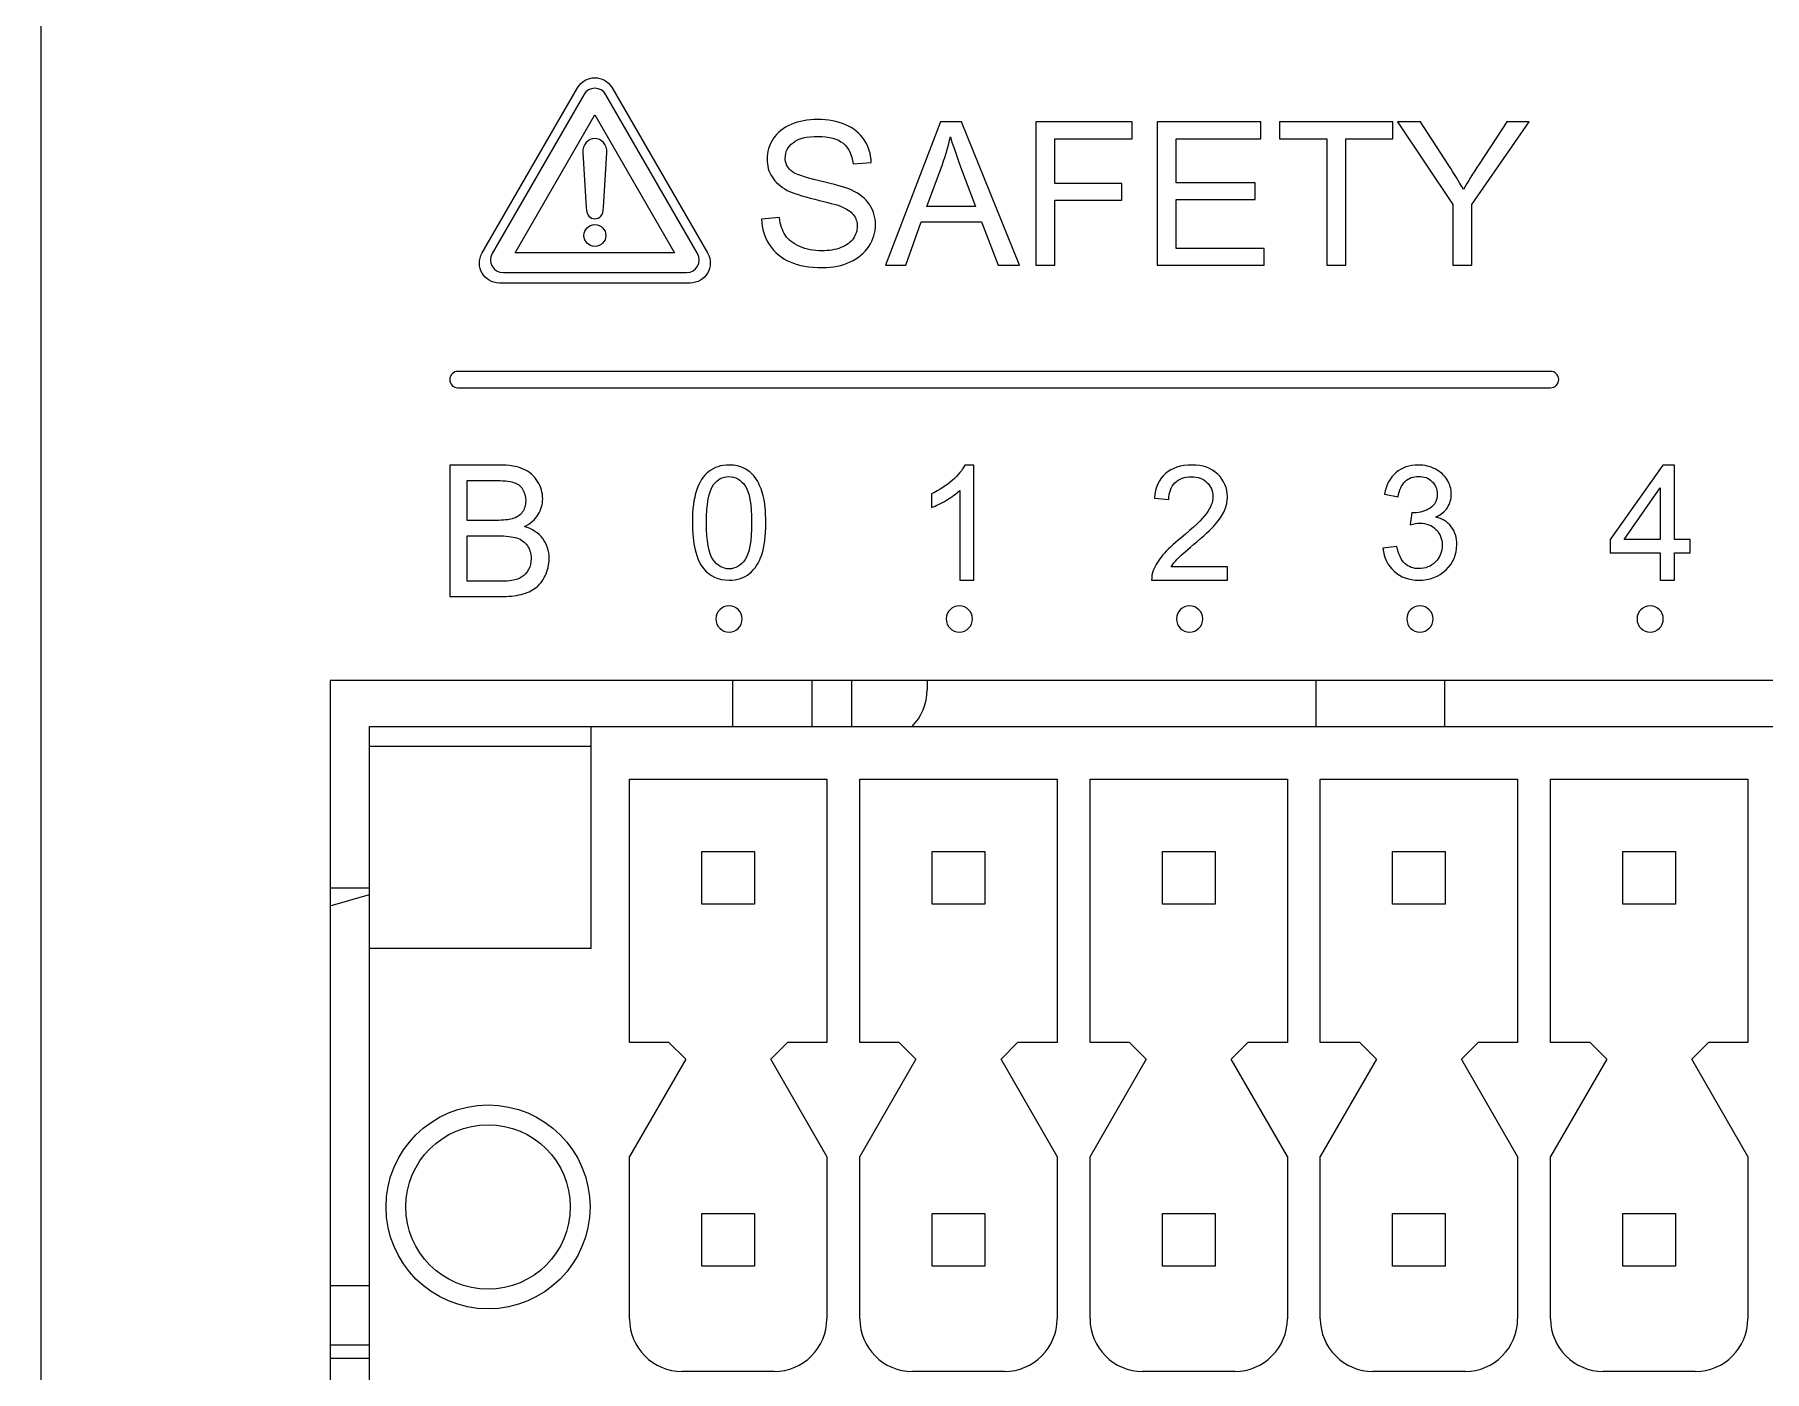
# Model space of a CAD drawing. Header units: millimetres. Extents: x 4086 to 8318, y 123 to 1549.
# Drawn here: x 6924.49 to 6950.78, y 1006.54 to 1026.86 of the extents above; entities that cross this region are included whole.
import ezdxf

# ---------------------------------------------------------------- set-up
doc = ezdxf.new("R2010")
doc.units = ezdxf.units.MM
doc.layers.add('20_ALL_FEATURES', color=7, linetype='Continuous')
doc.layers.add('layer 3', color=7, linetype='Continuous')

msp = doc.modelspace()

# ---------------------------------------------------------------- linework, layer by layer
at = {"layer": '20_ALL_FEATURES', "color": 7, "linetype": 'Continuous'}
for p, q in [((6928.983, 1017.042), (6928.983, 1005.042)), ((6972.583, 1017.042), (6928.983, 1017.042)), ((6935.105, 1016.342), (6935.105, 1017.042)), ((6936.305, 1017.042), (6936.305, 1016.342)), ((6936.905, 1017.042), (6936.905, 1016.342)), ((6938.055, 1017.042), (6938.055, 1016.902)), ((6943.97, 1016.342), (6943.97, 1017.042)), ((6945.925, 1016.342), (6945.925, 1017.042)), ((6929.582, 1005.542), (6929.582, 1016.342)), ((6929.582, 1016.342), (6971.982, 1016.342)), ((6932.952, 1012.972), (6932.952, 1016.342)), ((6932.952, 1016.042), (6929.582, 1016.042)), ((6933.532, 1011.542), (6933.532, 1015.542)), ((6933.532, 1015.542), (6936.532, 1015.542)), ((6936.532, 1015.542), (6936.532, 1011.542)), ((6937.032, 1011.542), (6937.032, 1015.542)), ((6937.032, 1015.542), (6940.032, 1015.542)), ((6940.032, 1015.542), (6940.032, 1011.542)), ((6940.532, 1011.542), (6940.532, 1015.542)), ((6940.532, 1015.542), (6943.532, 1015.542)), ((6943.532, 1015.542), (6943.532, 1011.542)), ((6944.032, 1011.542), (6944.032, 1015.542)), ((6944.032, 1015.542), (6947.032, 1015.542)), ((6947.032, 1015.542), (6947.032, 1011.542)), ((6947.532, 1011.542), (6947.532, 1015.542)), ((6947.532, 1015.542), (6950.532, 1015.542)), ((6950.532, 1015.542), (6950.532, 1011.542)), ((6934.632, 1013.642), (6934.632, 1014.442)), ((6934.632, 1014.442), (6935.432, 1014.442)), ((6935.432, 1014.442), (6935.432, 1013.642)), ((6938.132, 1013.642), (6938.132, 1014.442)), ((6938.132, 1014.442), (6938.932, 1014.442)), ((6938.932, 1014.442), (6938.932, 1013.642)), ((6941.632, 1013.642), (6941.632, 1014.442)), ((6941.632, 1014.442), (6942.432, 1014.442)), ((6942.432, 1014.442), (6942.432, 1013.642)), ((6945.132, 1013.642), (6945.132, 1014.442)), ((6945.132, 1014.442), (6945.932, 1014.442)), ((6945.932, 1014.442), (6945.932, 1013.642)), ((6948.632, 1013.642), (6948.632, 1014.442)), ((6948.632, 1014.442), (6949.432, 1014.442)), ((6949.432, 1014.442), (6949.432, 1013.642)), ((6929.582, 1013.889), (6928.983, 1013.889)), ((6928.983, 1013.619), (6929.582, 1013.791)), ((6935.432, 1013.642), (6934.632, 1013.642)), ((6938.932, 1013.642), (6938.132, 1013.642)), ((6942.432, 1013.642), (6941.632, 1013.642)), ((6945.932, 1013.642), (6945.132, 1013.642)), ((6949.432, 1013.642), (6948.632, 1013.642)), ((6932.952, 1012.972), (6929.582, 1012.972)), ((6934.132, 1011.542), (6933.532, 1011.542)), ((6934.132, 1011.542), (6934.386, 1011.288)), ((6935.679, 1011.288), (6935.932, 1011.542)), ((6936.532, 1011.542), (6935.932, 1011.542)), ((6937.632, 1011.542), (6937.032, 1011.542)), ((6937.632, 1011.542), (6937.886, 1011.288)), ((6939.179, 1011.288), (6939.432, 1011.542)), ((6940.032, 1011.542), (6939.432, 1011.542)), ((6941.132, 1011.542), (6940.532, 1011.542)), ((6941.132, 1011.542), (6941.386, 1011.288)), ((6942.679, 1011.288), (6942.932, 1011.542)), ((6943.532, 1011.542), (6942.932, 1011.542)), ((6944.632, 1011.542), (6944.032, 1011.542)), ((6944.632, 1011.542), (6944.886, 1011.288)), ((6946.179, 1011.288), (6946.432, 1011.542)), ((6947.032, 1011.542), (6946.432, 1011.542)), ((6948.132, 1011.542), (6947.532, 1011.542)), ((6948.132, 1011.542), (6948.386, 1011.288)), ((6949.679, 1011.288), (6949.932, 1011.542)), ((6950.532, 1011.542), (6949.932, 1011.542)), ((6934.386, 1011.288), (6933.532, 1009.81)), ((6936.532, 1009.81), (6935.679, 1011.288)), ((6937.886, 1011.288), (6937.032, 1009.81)), ((6940.032, 1009.81), (6939.179, 1011.288)), ((6941.386, 1011.288), (6940.532, 1009.81)), ((6943.532, 1009.81), (6942.679, 1011.288)), ((6944.886, 1011.288), (6944.032, 1009.81)), ((6947.032, 1009.81), (6946.179, 1011.288)), ((6948.386, 1011.288), (6947.532, 1009.81)), ((6950.532, 1009.81), (6949.679, 1011.288)), ((6933.532, 1007.342), (6933.532, 1009.81)), ((6936.532, 1009.81), (6936.532, 1007.342)), ((6937.032, 1007.342), (6937.032, 1009.81)), ((6940.032, 1009.81), (6940.032, 1007.342)), ((6940.532, 1007.342), (6940.532, 1009.81)), ((6943.532, 1009.81), (6943.532, 1007.342)), ((6944.032, 1007.342), (6944.032, 1009.81)), ((6947.032, 1009.81), (6947.032, 1007.342)), ((6947.532, 1007.342), (6947.532, 1009.81)), ((6950.532, 1009.81), (6950.532, 1007.342)), ((6934.632, 1008.142), (6934.632, 1008.942)), ((6934.632, 1008.942), (6935.432, 1008.942)), ((6935.432, 1008.942), (6935.432, 1008.142)), ((6938.132, 1008.142), (6938.132, 1008.942)), ((6938.132, 1008.942), (6938.932, 1008.942)), ((6938.932, 1008.942), (6938.932, 1008.142)), ((6941.632, 1008.142), (6941.632, 1008.942)), ((6941.632, 1008.942), (6942.432, 1008.942)), ((6942.432, 1008.942), (6942.432, 1008.142)), ((6945.132, 1008.142), (6945.132, 1008.942)), ((6945.132, 1008.942), (6945.932, 1008.942)), ((6945.932, 1008.942), (6945.932, 1008.142)), ((6948.632, 1008.142), (6948.632, 1008.942)), ((6948.632, 1008.942), (6949.432, 1008.942)), ((6949.432, 1008.942), (6949.432, 1008.142)), ((6935.432, 1008.142), (6934.632, 1008.142)), ((6938.932, 1008.142), (6938.132, 1008.142)), ((6942.432, 1008.142), (6941.632, 1008.142)), ((6945.932, 1008.142), (6945.132, 1008.142)), ((6949.432, 1008.142), (6948.632, 1008.142)), ((6929.582, 1007.842), (6928.983, 1007.842)), ((6929.582, 1006.942), (6928.983, 1006.942)), ((6928.983, 1006.742), (6929.582, 1006.742)), ((6935.732, 1006.542), (6934.332, 1006.542)), ((6939.232, 1006.542), (6937.832, 1006.542)), ((6942.732, 1006.542), (6941.332, 1006.542)), ((6946.232, 1006.542), (6944.832, 1006.542)), ((6949.732, 1006.542), (6948.332, 1006.542))]:
    msp.add_line(p, q, dxfattribs=at)
for radius in [1.55, 1.25]:
    msp.add_circle((6931.382, 1009.042), radius, dxfattribs=at)
for centre, start, end in [((6937.255, 1016.902), 315.3431, 0), ((6934.332, 1007.342), 180, 270), ((6935.732, 1007.342), 270, 0), ((6937.832, 1007.342), 180, 270), ((6939.232, 1007.342), 270, 0), ((6941.332, 1007.342), 180, 270), ((6942.732, 1007.342), 270, 0), ((6944.832, 1007.342), 180, 270), ((6946.232, 1007.342), 270, 0), ((6948.332, 1007.342), 180, 270), ((6949.732, 1007.342), 270, 0)]:
    msp.add_arc(centre, 0.8, start, end, dxfattribs=at)
at = {"layer": 'layer 3'}
for points, knots in [([(6916.303, 1002.914), (6930.92, 1002.914), (6916.46, 1002.914), (6924.587, 1002.914), (6924.587, 1002.914), (6924.587, 1048.813), (6924.587, 1100.505), (6924.587, 1109.134), (6924.587, 1109.134), (6924.587, 1109.134), (6916.303, 1109.134), (6916.303, 1109.134), (6916.303, 1109.134), (6916.234, 1109.134), (6916.178, 1109.078), (6916.178, 1109.009), (6916.178, 1109.009), (6916.178, 1108.94), (6916.234, 1108.884), (6916.303, 1108.884), (6916.303, 1108.884), (6916.303, 1108.884), (6924.337, 1108.884), (6924.337, 1108.884), (6924.337, 1108.884), (6924.337, 1091.949), (6924.337, 1028.119), (6924.337, 1003.164), (6924.337, 1003.164), (6912.928, 1003.164), (6928.469, 1003.164), (6916.303, 1003.164), (6916.303, 1003.164), (6916.234, 1003.164), (6916.178, 1003.108), (6916.178, 1003.039), (6916.178, 1003.039), (6916.178, 1002.97), (6916.234, 1002.914), (6916.303, 1002.914)], [0, 0, 0, 0, 0.090909, 0.090909, 0.090909, 0.090909, 0.181818, 0.181818, 0.181818, 0.181818, 0.272727, 0.272727, 0.272727, 0.272727, 0.363636, 0.363636, 0.363636, 0.363636, 0.454545, 0.454545, 0.454545, 0.454545, 0.545455, 0.545455, 0.545455, 0.545455, 0.636364, 0.636364, 0.636364, 0.636364, 0.727273, 0.727273, 0.727273, 0.727273, 0.818182, 0.818182, 0.818182, 0.818182, 1, 1, 1, 1]), ([(6933.173, 1025.947), (6933.173, 1025.947), (6934.566, 1023.534), (6934.566, 1023.534), (6934.566, 1023.534), (6934.641, 1023.405), (6934.548, 1023.243), (6934.399, 1023.243), (6934.399, 1023.243), (6934.399, 1023.243), (6931.612, 1023.243), (6931.612, 1023.243), (6931.612, 1023.243), (6931.463, 1023.243), (6931.37, 1023.405), (6931.444, 1023.534), (6931.444, 1023.534), (6931.444, 1023.534), (6932.838, 1025.947), (6932.838, 1025.947), (6932.838, 1025.947), (6932.912, 1026.076), (6933.099, 1026.076), (6933.173, 1025.947)], [0, 0, 0, 0, 0.142857, 0.142857, 0.142857, 0.142857, 0.285714, 0.285714, 0.285714, 0.285714, 0.428571, 0.428571, 0.428571, 0.428571, 0.571429, 0.571429, 0.571429, 0.571429, 0.714286, 0.714286, 0.714286, 0.714286, 1, 1, 1, 1]), ([(6931.795, 1023.543), (6931.795, 1023.543), (6931.795, 1023.543), (6931.795, 1023.543), (6931.795, 1023.543), (6931.795, 1023.543), (6934.215, 1023.543), (6934.215, 1023.543), (6934.215, 1023.543), (6934.215, 1023.543), (6933.005, 1025.639), (6933.005, 1025.639), (6933.005, 1025.639), (6933.005, 1025.639), (6931.795, 1023.543), (6931.795, 1023.543)], [0, 0, 0, 0, 0.2, 0.2, 0.2, 0.2, 0.4, 0.4, 0.4, 0.4, 0.6, 0.6, 0.6, 0.6, 1, 1, 1, 1]), ([(6935.541, 1024.054), (6935.541, 1024.054), (6935.811, 1024.079), (6935.811, 1024.079), (6935.811, 1024.079), (6935.824, 1023.969), (6935.854, 1023.88), (6935.901, 1023.809), (6935.901, 1023.809), (6935.948, 1023.739), (6936.021, 1023.683), (6936.12, 1023.639), (6936.12, 1023.639), (6936.219, 1023.596), (6936.33, 1023.574), (6936.454, 1023.574), (6936.454, 1023.574), (6936.564, 1023.574), (6936.66, 1023.59), (6936.745, 1023.623), (6936.745, 1023.623), (6936.829, 1023.656), (6936.891, 1023.701), (6936.932, 1023.758), (6936.932, 1023.758), (6936.973, 1023.816), (6936.994, 1023.878), (6936.994, 1023.945), (6936.994, 1023.945), (6936.994, 1024.013), (6936.974, 1024.072), (6936.935, 1024.123), (6936.935, 1024.123), (6936.895, 1024.174), (6936.83, 1024.217), (6936.738, 1024.252), (6936.738, 1024.252), (6936.68, 1024.274), (6936.551, 1024.309), (6936.351, 1024.357), (6936.351, 1024.357), (6936.151, 1024.406), (6936.011, 1024.451), (6935.931, 1024.493), (6935.931, 1024.493), (6935.827, 1024.548), (6935.75, 1024.616), (6935.699, 1024.696), (6935.699, 1024.696), (6935.648, 1024.777), (6935.623, 1024.868), (6935.623, 1024.968), (6935.623, 1024.968), (6935.623, 1025.078), (6935.654, 1025.181), (6935.716, 1025.276), (6935.716, 1025.276), (6935.779, 1025.372), (6935.869, 1025.444), (6935.99, 1025.494), (6935.99, 1025.494), (6936.109, 1025.544), (6936.242, 1025.569), (6936.389, 1025.569), (6936.389, 1025.569), (6936.55, 1025.569), (6936.692, 1025.543), (6936.816, 1025.49), (6936.816, 1025.49), (6936.939, 1025.439), (6937.033, 1025.362), (6937.1, 1025.261), (6937.1, 1025.261), (6937.166, 1025.16), (6937.202, 1025.046), (6937.207, 1024.918), (6937.207, 1024.918), (6937.207, 1024.918), (6936.93, 1024.897), (6936.93, 1024.897), (6936.93, 1024.897), (6936.915, 1025.034), (6936.865, 1025.138), (6936.78, 1025.208), (6936.78, 1025.208), (6936.694, 1025.278), (6936.567, 1025.313), (6936.4, 1025.313), (6936.4, 1025.313), (6936.226, 1025.313), (6936.098, 1025.281), (6936.019, 1025.217), (6936.019, 1025.217), (6935.939, 1025.154), (6935.899, 1025.076), (6935.899, 1024.986), (6935.899, 1024.986), (6935.899, 1024.908), (6935.928, 1024.844), (6935.984, 1024.793), (6935.984, 1024.793), (6936.04, 1024.743), (6936.184, 1024.691), (6936.418, 1024.638), (6936.418, 1024.638), (6936.652, 1024.585), (6936.813, 1024.539), (6936.9, 1024.499), (6936.9, 1024.499), (6937.026, 1024.441), (6937.12, 1024.368), (6937.18, 1024.278), (6937.18, 1024.278), (6937.241, 1024.189), (6937.271, 1024.086), (6937.271, 1023.969), (6937.271, 1023.969), (6937.271, 1023.853), (6937.238, 1023.745), (6937.171, 1023.642), (6937.171, 1023.642), (6937.105, 1023.54), (6937.01, 1023.46), (6936.886, 1023.404), (6936.886, 1023.404), (6936.762, 1023.347), (6936.622, 1023.319), (6936.467, 1023.319), (6936.467, 1023.319), (6936.27, 1023.319), (6936.106, 1023.347), (6935.973, 1023.405), (6935.973, 1023.405), (6935.839, 1023.462), (6935.736, 1023.548), (6935.66, 1023.664), (6935.66, 1023.664), (6935.584, 1023.779), (6935.545, 1023.909), (6935.541, 1024.054)], [0, 0, 0, 0, 0.027778, 0.027778, 0.027778, 0.027778, 0.055556, 0.055556, 0.055556, 0.055556, 0.083333, 0.083333, 0.083333, 0.083333, 0.111111, 0.111111, 0.111111, 0.111111, 0.138889, 0.138889, 0.138889, 0.138889, 0.166667, 0.166667, 0.166667, 0.166667, 0.194444, 0.194444, 0.194444, 0.194444, 0.222222, 0.222222, 0.222222, 0.222222, 0.25, 0.25, 0.25, 0.25, 0.277778, 0.277778, 0.277778, 0.277778, 0.305556, 0.305556, 0.305556, 0.305556, 0.333333, 0.333333, 0.333333, 0.333333, 0.361111, 0.361111, 0.361111, 0.361111, 0.388889, 0.388889, 0.388889, 0.388889, 0.416667, 0.416667, 0.416667, 0.416667, 0.444444, 0.444444, 0.444444, 0.444444, 0.472222, 0.472222, 0.472222, 0.472222, 0.5, 0.5, 0.5, 0.5, 0.527778, 0.527778, 0.527778, 0.527778, 0.555556, 0.555556, 0.555556, 0.555556, 0.583333, 0.583333, 0.583333, 0.583333, 0.611111, 0.611111, 0.611111, 0.611111, 0.638889, 0.638889, 0.638889, 0.638889, 0.666667, 0.666667, 0.666667, 0.666667, 0.694444, 0.694444, 0.694444, 0.694444, 0.722222, 0.722222, 0.722222, 0.722222, 0.75, 0.75, 0.75, 0.75, 0.777778, 0.777778, 0.777778, 0.777778, 0.805556, 0.805556, 0.805556, 0.805556, 0.833333, 0.833333, 0.833333, 0.833333, 0.861111, 0.861111, 0.861111, 0.861111, 0.888889, 0.888889, 0.888889, 0.888889, 0.916667, 0.916667, 0.916667, 0.916667, 0.944444, 0.944444, 0.944444, 0.944444, 1, 1, 1, 1]), ([(6937.424, 1023.355), (6937.424, 1023.355), (6938.259, 1025.532), (6938.259, 1025.532), (6938.259, 1025.532), (6938.259, 1025.532), (6938.576, 1025.532), (6938.576, 1025.532), (6938.576, 1025.532), (6938.576, 1025.532), (6939.462, 1023.355), (6939.462, 1023.355), (6939.462, 1023.355), (6939.462, 1023.355), (6939.134, 1023.355), (6939.134, 1023.355), (6939.134, 1023.355), (6939.134, 1023.355), (6938.882, 1024.015), (6938.882, 1024.015), (6938.882, 1024.015), (6938.882, 1024.015), (6937.966, 1024.015), (6937.966, 1024.015), (6937.966, 1024.015), (6937.966, 1024.015), (6937.73, 1023.355), (6937.73, 1023.355), (6937.73, 1023.355), (6937.73, 1023.355), (6937.424, 1023.355), (6937.424, 1023.355)], [0, 0, 0, 0, 0.111111, 0.111111, 0.111111, 0.111111, 0.222222, 0.222222, 0.222222, 0.222222, 0.333333, 0.333333, 0.333333, 0.333333, 0.444444, 0.444444, 0.444444, 0.444444, 0.555556, 0.555556, 0.555556, 0.555556, 0.666667, 0.666667, 0.666667, 0.666667, 0.777778, 0.777778, 0.777778, 0.777778, 1, 1, 1, 1]), ([(6939.706, 1023.355), (6939.706, 1023.355), (6939.706, 1025.532), (6939.706, 1025.532), (6939.706, 1025.532), (6939.706, 1025.532), (6941.174, 1025.532), (6941.174, 1025.532), (6941.174, 1025.532), (6941.174, 1025.532), (6941.174, 1025.277), (6941.174, 1025.277), (6941.174, 1025.277), (6941.174, 1025.277), (6939.995, 1025.277), (6939.995, 1025.277), (6939.995, 1025.277), (6939.995, 1025.277), (6939.995, 1024.599), (6939.995, 1024.599), (6939.995, 1024.599), (6939.995, 1024.599), (6941.016, 1024.599), (6941.016, 1024.599), (6941.016, 1024.599), (6941.016, 1024.599), (6941.016, 1024.343), (6941.016, 1024.343), (6941.016, 1024.343), (6941.016, 1024.343), (6939.995, 1024.343), (6939.995, 1024.343), (6939.995, 1024.343), (6939.995, 1024.343), (6939.995, 1023.355), (6939.995, 1023.355), (6939.995, 1023.355), (6939.995, 1023.355), (6939.706, 1023.355), (6939.706, 1023.355)], [0, 0, 0, 0, 0.090909, 0.090909, 0.090909, 0.090909, 0.181818, 0.181818, 0.181818, 0.181818, 0.272727, 0.272727, 0.272727, 0.272727, 0.363636, 0.363636, 0.363636, 0.363636, 0.454545, 0.454545, 0.454545, 0.454545, 0.545455, 0.545455, 0.545455, 0.545455, 0.636364, 0.636364, 0.636364, 0.636364, 0.727273, 0.727273, 0.727273, 0.727273, 0.818182, 0.818182, 0.818182, 0.818182, 1, 1, 1, 1]), ([(6941.554, 1023.355), (6941.554, 1023.355), (6941.554, 1025.532), (6941.554, 1025.532), (6941.554, 1025.532), (6941.554, 1025.532), (6943.126, 1025.532), (6943.126, 1025.532), (6943.126, 1025.532), (6943.126, 1025.532), (6943.126, 1025.277), (6943.126, 1025.277), (6943.126, 1025.277), (6943.126, 1025.277), (6941.843, 1025.277), (6941.843, 1025.277), (6941.843, 1025.277), (6941.843, 1025.277), (6941.843, 1024.608), (6941.843, 1024.608), (6941.843, 1024.608), (6941.843, 1024.608), (6943.044, 1024.608), (6943.044, 1024.608), (6943.044, 1024.608), (6943.044, 1024.608), (6943.044, 1024.352), (6943.044, 1024.352), (6943.044, 1024.352), (6943.044, 1024.352), (6941.843, 1024.352), (6941.843, 1024.352), (6941.843, 1024.352), (6941.843, 1024.352), (6941.843, 1023.611), (6941.843, 1023.611), (6941.843, 1023.611), (6941.843, 1023.611), (6943.178, 1023.611), (6943.178, 1023.611), (6943.178, 1023.611), (6943.178, 1023.611), (6943.178, 1023.355), (6943.178, 1023.355), (6943.178, 1023.355), (6943.178, 1023.355), (6941.554, 1023.355), (6941.554, 1023.355)], [0, 0, 0, 0, 0.076923, 0.076923, 0.076923, 0.076923, 0.153846, 0.153846, 0.153846, 0.153846, 0.230769, 0.230769, 0.230769, 0.230769, 0.307692, 0.307692, 0.307692, 0.307692, 0.384615, 0.384615, 0.384615, 0.384615, 0.461538, 0.461538, 0.461538, 0.461538, 0.538462, 0.538462, 0.538462, 0.538462, 0.615385, 0.615385, 0.615385, 0.615385, 0.692308, 0.692308, 0.692308, 0.692308, 0.769231, 0.769231, 0.769231, 0.769231, 0.846154, 0.846154, 0.846154, 0.846154, 1, 1, 1, 1]), ([(6944.129, 1023.355), (6944.129, 1023.355), (6944.129, 1025.277), (6944.129, 1025.277), (6944.129, 1025.277), (6944.129, 1025.277), (6943.412, 1025.277), (6943.412, 1025.277), (6943.412, 1025.277), (6943.412, 1025.277), (6943.412, 1025.532), (6943.412, 1025.532), (6943.412, 1025.532), (6943.412, 1025.532), (6945.136, 1025.532), (6945.136, 1025.532), (6945.136, 1025.532), (6945.136, 1025.532), (6945.136, 1025.277), (6945.136, 1025.277), (6945.136, 1025.277), (6945.136, 1025.277), (6944.418, 1025.277), (6944.418, 1025.277), (6944.418, 1025.277), (6944.418, 1025.277), (6944.418, 1023.355), (6944.418, 1023.355), (6944.418, 1023.355), (6944.418, 1023.355), (6944.129, 1023.355), (6944.129, 1023.355)], [0, 0, 0, 0, 0.111111, 0.111111, 0.111111, 0.111111, 0.222222, 0.222222, 0.222222, 0.222222, 0.333333, 0.333333, 0.333333, 0.333333, 0.444444, 0.444444, 0.444444, 0.444444, 0.555556, 0.555556, 0.555556, 0.555556, 0.666667, 0.666667, 0.666667, 0.666667, 0.777778, 0.777778, 0.777778, 0.777778, 1, 1, 1, 1]), ([(6946.047, 1023.355), (6946.047, 1023.355), (6946.047, 1024.277), (6946.047, 1024.277), (6946.047, 1024.277), (6946.047, 1024.277), (6945.208, 1025.532), (6945.208, 1025.532), (6945.208, 1025.532), (6945.208, 1025.532), (6945.554, 1025.532), (6945.554, 1025.532), (6945.554, 1025.532), (6945.554, 1025.532), (6945.984, 1024.873), (6945.984, 1024.873), (6945.984, 1024.873), (6946.065, 1024.751), (6946.139, 1024.629), (6946.207, 1024.507), (6946.207, 1024.507), (6946.273, 1024.621), (6946.354, 1024.749), (6946.448, 1024.891), (6946.448, 1024.891), (6946.448, 1024.891), (6946.869, 1025.532), (6946.869, 1025.532), (6946.869, 1025.532), (6946.869, 1025.532), (6947.205, 1025.532), (6947.205, 1025.532), (6947.205, 1025.532), (6947.205, 1025.532), (6946.336, 1024.277), (6946.336, 1024.277), (6946.336, 1024.277), (6946.336, 1024.277), (6946.336, 1023.355), (6946.336, 1023.355), (6946.336, 1023.355), (6946.336, 1023.355), (6946.047, 1023.355), (6946.047, 1023.355)], [0, 0, 0, 0, 0.083333, 0.083333, 0.083333, 0.083333, 0.166667, 0.166667, 0.166667, 0.166667, 0.25, 0.25, 0.25, 0.25, 0.333333, 0.333333, 0.333333, 0.333333, 0.416667, 0.416667, 0.416667, 0.416667, 0.5, 0.5, 0.5, 0.5, 0.583333, 0.583333, 0.583333, 0.583333, 0.666667, 0.666667, 0.666667, 0.666667, 0.75, 0.75, 0.75, 0.75, 0.833333, 0.833333, 0.833333, 0.833333, 1, 1, 1, 1]), ([(6933.005, 1024.061), (6932.933, 1024.061), (6932.874, 1024.114), (6932.874, 1024.232), (6932.874, 1024.232), (6932.874, 1024.232), (6932.821, 1025.068), (6932.821, 1025.068), (6932.821, 1025.068), (6932.821, 1025.186), (6932.903, 1025.282), (6933.005, 1025.282), (6933.005, 1025.282), (6933.107, 1025.282), (6933.19, 1025.186), (6933.19, 1025.068), (6933.19, 1025.068), (6933.19, 1025.068), (6933.137, 1024.232), (6933.137, 1024.232), (6933.137, 1024.232), (6933.137, 1024.114), (6933.078, 1024.061), (6933.005, 1024.061)], [0, 0, 0, 0, 0.142857, 0.142857, 0.142857, 0.142857, 0.285714, 0.285714, 0.285714, 0.285714, 0.428571, 0.428571, 0.428571, 0.428571, 0.571429, 0.571429, 0.571429, 0.571429, 0.714286, 0.714286, 0.714286, 0.714286, 1, 1, 1, 1]), ([(6938.05, 1024.249), (6938.05, 1024.249), (6938.792, 1024.249), (6938.792, 1024.249), (6938.792, 1024.249), (6938.792, 1024.249), (6938.565, 1024.852), (6938.565, 1024.852), (6938.565, 1024.852), (6938.497, 1025.036), (6938.445, 1025.187), (6938.409, 1025.307), (6938.409, 1025.307), (6938.379, 1025.165), (6938.339, 1025.026), (6938.289, 1024.888), (6938.289, 1024.888), (6938.289, 1024.888), (6938.05, 1024.249), (6938.05, 1024.249)], [0, 0, 0, 0, 0.166667, 0.166667, 0.166667, 0.166667, 0.333333, 0.333333, 0.333333, 0.333333, 0.5, 0.5, 0.5, 0.5, 0.666667, 0.666667, 0.666667, 0.666667, 1, 1, 1, 1]), ([(6933.005, 1023.974), (6933.005, 1023.974), (6933.005, 1023.974), (6933.005, 1023.974), (6933.005, 1023.974), (6932.913, 1023.974), (6932.838, 1023.899), (6932.838, 1023.807), (6932.838, 1023.807), (6932.838, 1023.714), (6932.913, 1023.639), (6933.005, 1023.639), (6933.005, 1023.639), (6933.098, 1023.639), (6933.173, 1023.714), (6933.173, 1023.807), (6933.173, 1023.807), (6933.173, 1023.899), (6933.098, 1023.974), (6933.005, 1023.974)], [0, 0, 0, 0, 0.166667, 0.166667, 0.166667, 0.166667, 0.333333, 0.333333, 0.333333, 0.333333, 0.5, 0.5, 0.5, 0.5, 0.666667, 0.666667, 0.666667, 0.666667, 1, 1, 1, 1]), ([(6947.531, 1021.492), (6944.611, 1021.492), (6936.765, 1021.492), (6930.925, 1021.492), (6930.925, 1021.492), (6930.856, 1021.492), (6930.8, 1021.548), (6930.8, 1021.617), (6930.8, 1021.617), (6930.8, 1021.686), (6930.856, 1021.742), (6930.925, 1021.742), (6930.925, 1021.742), (6933.845, 1021.742), (6941.691, 1021.742), (6947.531, 1021.742), (6947.531, 1021.742), (6947.6, 1021.742), (6947.656, 1021.686), (6947.656, 1021.617), (6947.656, 1021.617), (6947.656, 1021.548), (6947.6, 1021.492), (6947.531, 1021.492)], [0, 0, 0, 0, 0.142857, 0.142857, 0.142857, 0.142857, 0.285714, 0.285714, 0.285714, 0.285714, 0.428571, 0.428571, 0.428571, 0.428571, 0.571429, 0.571429, 0.571429, 0.571429, 0.714286, 0.714286, 0.714286, 0.714286, 1, 1, 1, 1]), ([(6930.8, 1018.318), (6930.8, 1018.318), (6930.8, 1020.318), (6930.8, 1020.318), (6930.8, 1020.318), (6930.8, 1020.318), (6931.551, 1020.318), (6931.551, 1020.318), (6931.551, 1020.318), (6931.703, 1020.318), (6931.826, 1020.298), (6931.918, 1020.257), (6931.918, 1020.257), (6932.011, 1020.217), (6932.083, 1020.154), (6932.135, 1020.07), (6932.135, 1020.07), (6932.187, 1019.986), (6932.213, 1019.898), (6932.213, 1019.806), (6932.213, 1019.806), (6932.213, 1019.721), (6932.19, 1019.64), (6932.144, 1019.565), (6932.144, 1019.565), (6932.098, 1019.49), (6932.028, 1019.429), (6931.935, 1019.382), (6931.935, 1019.382), (6932.056, 1019.347), (6932.149, 1019.286), (6932.213, 1019.201), (6932.213, 1019.201), (6932.279, 1019.115), (6932.311, 1019.014), (6932.311, 1018.898), (6932.311, 1018.898), (6932.311, 1018.804), (6932.291, 1018.717), (6932.252, 1018.636), (6932.252, 1018.636), (6932.212, 1018.556), (6932.163, 1018.494), (6932.105, 1018.45), (6932.105, 1018.45), (6932.047, 1018.407), (6931.974, 1018.374), (6931.886, 1018.351), (6931.886, 1018.351), (6931.798, 1018.329), (6931.691, 1018.318), (6931.563, 1018.318), (6931.563, 1018.318), (6931.563, 1018.318), (6930.8, 1018.318), (6930.8, 1018.318)], [0, 0, 0, 0, 0.066667, 0.066667, 0.066667, 0.066667, 0.133333, 0.133333, 0.133333, 0.133333, 0.2, 0.2, 0.2, 0.2, 0.266667, 0.266667, 0.266667, 0.266667, 0.333333, 0.333333, 0.333333, 0.333333, 0.4, 0.4, 0.4, 0.4, 0.466667, 0.466667, 0.466667, 0.466667, 0.533333, 0.533333, 0.533333, 0.533333, 0.6, 0.6, 0.6, 0.6, 0.666667, 0.666667, 0.666667, 0.666667, 0.733333, 0.733333, 0.733333, 0.733333, 0.8, 0.8, 0.8, 0.8, 0.866667, 0.866667, 0.866667, 0.866667, 1, 1, 1, 1]), ([(6934.488, 1019.442), (6934.488, 1019.645), (6934.509, 1019.808), (6934.55, 1019.932), (6934.55, 1019.932), (6934.592, 1020.056), (6934.654, 1020.152), (6934.736, 1020.218), (6934.736, 1020.218), (6934.818, 1020.285), (6934.921, 1020.318), (6935.046, 1020.318), (6935.046, 1020.318), (6935.137, 1020.318), (6935.218, 1020.3), (6935.288, 1020.262), (6935.288, 1020.262), (6935.357, 1020.225), (6935.415, 1020.172), (6935.459, 1020.102), (6935.459, 1020.102), (6935.504, 1020.033), (6935.539, 1019.948), (6935.565, 1019.848), (6935.565, 1019.848), (6935.591, 1019.747), (6935.603, 1019.612), (6935.603, 1019.442), (6935.603, 1019.442), (6935.603, 1019.241), (6935.583, 1019.079), (6935.542, 1018.955), (6935.542, 1018.955), (6935.501, 1018.831), (6935.439, 1018.736), (6935.356, 1018.668), (6935.356, 1018.668), (6935.275, 1018.601), (6935.171, 1018.568), (6935.046, 1018.568), (6935.046, 1018.568), (6934.881, 1018.568), (6934.751, 1018.627), (6934.657, 1018.744), (6934.657, 1018.744), (6934.544, 1018.888), (6934.488, 1019.121), (6934.488, 1019.442)], [0, 0, 0, 0, 0.076923, 0.076923, 0.076923, 0.076923, 0.153846, 0.153846, 0.153846, 0.153846, 0.230769, 0.230769, 0.230769, 0.230769, 0.307692, 0.307692, 0.307692, 0.307692, 0.384615, 0.384615, 0.384615, 0.384615, 0.461538, 0.461538, 0.461538, 0.461538, 0.538462, 0.538462, 0.538462, 0.538462, 0.615385, 0.615385, 0.615385, 0.615385, 0.692308, 0.692308, 0.692308, 0.692308, 0.769231, 0.769231, 0.769231, 0.769231, 0.846154, 0.846154, 0.846154, 0.846154, 1, 1, 1, 1]), ([(6938.767, 1018.568), (6938.767, 1018.568), (6938.553, 1018.568), (6938.553, 1018.568), (6938.553, 1018.568), (6938.553, 1018.568), (6938.553, 1019.932), (6938.553, 1019.932), (6938.553, 1019.932), (6938.501, 1019.882), (6938.433, 1019.833), (6938.35, 1019.784), (6938.35, 1019.784), (6938.266, 1019.735), (6938.191, 1019.698), (6938.124, 1019.674), (6938.124, 1019.674), (6938.124, 1019.674), (6938.124, 1019.881), (6938.124, 1019.881), (6938.124, 1019.881), (6938.244, 1019.937), (6938.349, 1020.005), (6938.438, 1020.085), (6938.438, 1020.085), (6938.528, 1020.165), (6938.592, 1020.242), (6938.629, 1020.318), (6938.629, 1020.318), (6938.629, 1020.318), (6938.767, 1020.318), (6938.767, 1020.318), (6938.767, 1020.318), (6938.767, 1020.318), (6938.767, 1018.568), (6938.767, 1018.568)], [0, 0, 0, 0, 0.1, 0.1, 0.1, 0.1, 0.2, 0.2, 0.2, 0.2, 0.3, 0.3, 0.3, 0.3, 0.4, 0.4, 0.4, 0.4, 0.5, 0.5, 0.5, 0.5, 0.6, 0.6, 0.6, 0.6, 0.7, 0.7, 0.7, 0.7, 0.8, 0.8, 0.8, 0.8, 1, 1, 1, 1]), ([(6942.623, 1018.772), (6942.623, 1018.772), (6942.623, 1018.568), (6942.623, 1018.568), (6942.623, 1018.568), (6942.623, 1018.568), (6941.469, 1018.568), (6941.469, 1018.568), (6941.469, 1018.568), (6941.467, 1018.619), (6941.476, 1018.669), (6941.494, 1018.717), (6941.494, 1018.717), (6941.524, 1018.795), (6941.571, 1018.872), (6941.636, 1018.948), (6941.636, 1018.948), (6941.702, 1019.024), (6941.795, 1019.112), (6941.916, 1019.211), (6941.916, 1019.211), (6942.105, 1019.367), (6942.233, 1019.49), (6942.3, 1019.58), (6942.3, 1019.58), (6942.367, 1019.671), (6942.401, 1019.757), (6942.401, 1019.838), (6942.401, 1019.838), (6942.401, 1019.923), (6942.371, 1019.995), (6942.31, 1020.053), (6942.31, 1020.053), (6942.249, 1020.111), (6942.169, 1020.14), (6942.072, 1020.14), (6942.072, 1020.14), (6941.968, 1020.14), (6941.885, 1020.109), (6941.823, 1020.048), (6941.823, 1020.048), (6941.761, 1019.986), (6941.73, 1019.901), (6941.729, 1019.792), (6941.729, 1019.792), (6941.729, 1019.792), (6941.51, 1019.814), (6941.51, 1019.814), (6941.51, 1019.814), (6941.525, 1019.978), (6941.582, 1020.103), (6941.68, 1020.189), (6941.68, 1020.189), (6941.779, 1020.275), (6941.911, 1020.318), (6942.077, 1020.318), (6942.077, 1020.318), (6942.244, 1020.318), (6942.376, 1020.272), (6942.474, 1020.179), (6942.474, 1020.179), (6942.571, 1020.086), (6942.62, 1019.971), (6942.62, 1019.834), (6942.62, 1019.834), (6942.62, 1019.764), (6942.606, 1019.695), (6942.577, 1019.628), (6942.577, 1019.628), (6942.549, 1019.56), (6942.501, 1019.489), (6942.435, 1019.415), (6942.435, 1019.415), (6942.369, 1019.34), (6942.259, 1019.238), (6942.105, 1019.108), (6942.105, 1019.108), (6941.977, 1019), (6941.894, 1018.927), (6941.858, 1018.888), (6941.858, 1018.888), (6941.821, 1018.85), (6941.791, 1018.811), (6941.767, 1018.772), (6941.767, 1018.772), (6941.767, 1018.772), (6942.623, 1018.772), (6942.623, 1018.772)], [0, 0, 0, 0, 0.043478, 0.043478, 0.043478, 0.043478, 0.086957, 0.086957, 0.086957, 0.086957, 0.130435, 0.130435, 0.130435, 0.130435, 0.173913, 0.173913, 0.173913, 0.173913, 0.217391, 0.217391, 0.217391, 0.217391, 0.26087, 0.26087, 0.26087, 0.26087, 0.304348, 0.304348, 0.304348, 0.304348, 0.347826, 0.347826, 0.347826, 0.347826, 0.391304, 0.391304, 0.391304, 0.391304, 0.434783, 0.434783, 0.434783, 0.434783, 0.478261, 0.478261, 0.478261, 0.478261, 0.521739, 0.521739, 0.521739, 0.521739, 0.565217, 0.565217, 0.565217, 0.565217, 0.608696, 0.608696, 0.608696, 0.608696, 0.652174, 0.652174, 0.652174, 0.652174, 0.695652, 0.695652, 0.695652, 0.695652, 0.73913, 0.73913, 0.73913, 0.73913, 0.782609, 0.782609, 0.782609, 0.782609, 0.826087, 0.826087, 0.826087, 0.826087, 0.869565, 0.869565, 0.869565, 0.869565, 0.913043, 0.913043, 0.913043, 0.913043, 1, 1, 1, 1]), ([(6944.984, 1019.052), (6944.984, 1019.052), (6945.195, 1019.08), (6945.195, 1019.08), (6945.195, 1019.08), (6945.219, 1018.96), (6945.26, 1018.874), (6945.318, 1018.822), (6945.318, 1018.822), (6945.376, 1018.769), (6945.447, 1018.743), (6945.531, 1018.743), (6945.531, 1018.743), (6945.631, 1018.743), (6945.715, 1018.777), (6945.783, 1018.846), (6945.783, 1018.846), (6945.85, 1018.914), (6945.884, 1018.999), (6945.884, 1019.101), (6945.884, 1019.101), (6945.884, 1019.197), (6945.853, 1019.277), (6945.789, 1019.34), (6945.789, 1019.34), (6945.726, 1019.403), (6945.646, 1019.434), (6945.548, 1019.434), (6945.548, 1019.434), (6945.509, 1019.434), (6945.459, 1019.426), (6945.4, 1019.411), (6945.4, 1019.411), (6945.4, 1019.411), (6945.423, 1019.595), (6945.423, 1019.595), (6945.423, 1019.595), (6945.437, 1019.593), (6945.449, 1019.592), (6945.457, 1019.592), (6945.457, 1019.592), (6945.547, 1019.592), (6945.628, 1019.616), (6945.7, 1019.663), (6945.7, 1019.663), (6945.772, 1019.709), (6945.808, 1019.781), (6945.808, 1019.878), (6945.808, 1019.878), (6945.808, 1019.955), (6945.781, 1020.019), (6945.729, 1020.07), (6945.729, 1020.07), (6945.677, 1020.12), (6945.609, 1020.146), (6945.527, 1020.146), (6945.527, 1020.146), (6945.445, 1020.146), (6945.376, 1020.12), (6945.322, 1020.068), (6945.322, 1020.068), (6945.267, 1020.016), (6945.232, 1019.938), (6945.216, 1019.834), (6945.216, 1019.834), (6945.216, 1019.834), (6945.006, 1019.873), (6945.006, 1019.873), (6945.006, 1019.873), (6945.032, 1020.014), (6945.09, 1020.124), (6945.181, 1020.201), (6945.181, 1020.201), (6945.272, 1020.279), (6945.386, 1020.318), (6945.522, 1020.318), (6945.522, 1020.318), (6945.615, 1020.318), (6945.701, 1020.298), (6945.78, 1020.258), (6945.78, 1020.258), (6945.859, 1020.218), (6945.919, 1020.163), (6945.961, 1020.094), (6945.961, 1020.094), (6946.002, 1020.025), (6946.023, 1019.951), (6946.023, 1019.873), (6946.023, 1019.873), (6946.023, 1019.8), (6946.003, 1019.733), (6945.964, 1019.672), (6945.964, 1019.672), (6945.924, 1019.611), (6945.865, 1019.563), (6945.787, 1019.527), (6945.787, 1019.527), (6945.888, 1019.504), (6945.967, 1019.455), (6946.023, 1019.381), (6946.023, 1019.381), (6946.079, 1019.308), (6946.107, 1019.216), (6946.107, 1019.105), (6946.107, 1019.105), (6946.107, 1018.955), (6946.052, 1018.828), (6945.943, 1018.724), (6945.943, 1018.724), (6945.834, 1018.62), (6945.696, 1018.568), (6945.529, 1018.568), (6945.529, 1018.568), (6945.379, 1018.568), (6945.254, 1018.613), (6945.155, 1018.703), (6945.155, 1018.703), (6945.055, 1018.793), (6944.998, 1018.909), (6944.984, 1019.052)], [0, 0, 0, 0, 0.032258, 0.032258, 0.032258, 0.032258, 0.064516, 0.064516, 0.064516, 0.064516, 0.096774, 0.096774, 0.096774, 0.096774, 0.129032, 0.129032, 0.129032, 0.129032, 0.16129, 0.16129, 0.16129, 0.16129, 0.193548, 0.193548, 0.193548, 0.193548, 0.225806, 0.225806, 0.225806, 0.225806, 0.258065, 0.258065, 0.258065, 0.258065, 0.290323, 0.290323, 0.290323, 0.290323, 0.322581, 0.322581, 0.322581, 0.322581, 0.354839, 0.354839, 0.354839, 0.354839, 0.387097, 0.387097, 0.387097, 0.387097, 0.419355, 0.419355, 0.419355, 0.419355, 0.451613, 0.451613, 0.451613, 0.451613, 0.483871, 0.483871, 0.483871, 0.483871, 0.516129, 0.516129, 0.516129, 0.516129, 0.548387, 0.548387, 0.548387, 0.548387, 0.580645, 0.580645, 0.580645, 0.580645, 0.612903, 0.612903, 0.612903, 0.612903, 0.645161, 0.645161, 0.645161, 0.645161, 0.677419, 0.677419, 0.677419, 0.677419, 0.709677, 0.709677, 0.709677, 0.709677, 0.741935, 0.741935, 0.741935, 0.741935, 0.774194, 0.774194, 0.774194, 0.774194, 0.806452, 0.806452, 0.806452, 0.806452, 0.83871, 0.83871, 0.83871, 0.83871, 0.870968, 0.870968, 0.870968, 0.870968, 0.903226, 0.903226, 0.903226, 0.903226, 0.935484, 0.935484, 0.935484, 0.935484, 1, 1, 1, 1]), ([(6949.2, 1018.568), (6949.2, 1018.568), (6949.2, 1018.986), (6949.2, 1018.986), (6949.2, 1018.986), (6949.2, 1018.986), (6948.439, 1018.986), (6948.439, 1018.986), (6948.439, 1018.986), (6948.439, 1018.986), (6948.439, 1019.184), (6948.439, 1019.184), (6948.439, 1019.184), (6948.439, 1019.184), (6949.239, 1020.318), (6949.239, 1020.318), (6949.239, 1020.318), (6949.239, 1020.318), (6949.415, 1020.318), (6949.415, 1020.318), (6949.415, 1020.318), (6949.415, 1020.318), (6949.415, 1019.184), (6949.415, 1019.184), (6949.415, 1019.184), (6949.415, 1019.184), (6949.652, 1019.184), (6949.652, 1019.184), (6949.652, 1019.184), (6949.652, 1019.184), (6949.652, 1018.986), (6949.652, 1018.986), (6949.652, 1018.986), (6949.652, 1018.986), (6949.415, 1018.986), (6949.415, 1018.986), (6949.415, 1018.986), (6949.415, 1018.986), (6949.415, 1018.568), (6949.415, 1018.568), (6949.415, 1018.568), (6949.415, 1018.568), (6949.2, 1018.568), (6949.2, 1018.568)], [0, 0, 0, 0, 0.083333, 0.083333, 0.083333, 0.083333, 0.166667, 0.166667, 0.166667, 0.166667, 0.25, 0.25, 0.25, 0.25, 0.333333, 0.333333, 0.333333, 0.333333, 0.416667, 0.416667, 0.416667, 0.416667, 0.5, 0.5, 0.5, 0.5, 0.583333, 0.583333, 0.583333, 0.583333, 0.666667, 0.666667, 0.666667, 0.666667, 0.75, 0.75, 0.75, 0.75, 0.833333, 0.833333, 0.833333, 0.833333, 1, 1, 1, 1]), ([(6931.065, 1019.477), (6931.065, 1019.477), (6931.498, 1019.477), (6931.498, 1019.477), (6931.498, 1019.477), (6931.615, 1019.477), (6931.699, 1019.485), (6931.75, 1019.5), (6931.75, 1019.5), (6931.818, 1019.52), (6931.869, 1019.554), (6931.902, 1019.6), (6931.902, 1019.6), (6931.936, 1019.647), (6931.954, 1019.705), (6931.954, 1019.775), (6931.954, 1019.775), (6931.954, 1019.842), (6931.938, 1019.901), (6931.906, 1019.951), (6931.906, 1019.951), (6931.874, 1020.002), (6931.828, 1020.037), (6931.769, 1020.055), (6931.769, 1020.055), (6931.71, 1020.074), (6931.609, 1020.083), (6931.465, 1020.083), (6931.465, 1020.083), (6931.465, 1020.083), (6931.065, 1020.083), (6931.065, 1020.083), (6931.065, 1020.083), (6931.065, 1020.083), (6931.065, 1019.477), (6931.065, 1019.477)], [0, 0, 0, 0, 0.1, 0.1, 0.1, 0.1, 0.2, 0.2, 0.2, 0.2, 0.3, 0.3, 0.3, 0.3, 0.4, 0.4, 0.4, 0.4, 0.5, 0.5, 0.5, 0.5, 0.6, 0.6, 0.6, 0.6, 0.7, 0.7, 0.7, 0.7, 0.8, 0.8, 0.8, 0.8, 1, 1, 1, 1]), ([(6934.703, 1019.442), (6934.703, 1019.16), (6934.736, 1018.972), (6934.802, 1018.879), (6934.802, 1018.879), (6934.868, 1018.787), (6934.949, 1018.74), (6935.046, 1018.74), (6935.046, 1018.74), (6935.142, 1018.74), (6935.224, 1018.787), (6935.289, 1018.88), (6935.289, 1018.88), (6935.355, 1018.973), (6935.388, 1019.16), (6935.388, 1019.442), (6935.388, 1019.442), (6935.388, 1019.724), (6935.355, 1019.911), (6935.289, 1020.004), (6935.289, 1020.004), (6935.224, 1020.097), (6935.142, 1020.143), (6935.043, 1020.143), (6935.043, 1020.143), (6934.947, 1020.143), (6934.869, 1020.102), (6934.811, 1020.02), (6934.811, 1020.02), (6934.739, 1019.916), (6934.703, 1019.723), (6934.703, 1019.442)], [0, 0, 0, 0, 0.111111, 0.111111, 0.111111, 0.111111, 0.222222, 0.222222, 0.222222, 0.222222, 0.333333, 0.333333, 0.333333, 0.333333, 0.444444, 0.444444, 0.444444, 0.444444, 0.555556, 0.555556, 0.555556, 0.555556, 0.666667, 0.666667, 0.666667, 0.666667, 0.777778, 0.777778, 0.777778, 0.777778, 1, 1, 1, 1]), ([(6949.2, 1019.184), (6949.2, 1019.184), (6949.2, 1019.971), (6949.2, 1019.971), (6949.2, 1019.971), (6949.2, 1019.971), (6948.651, 1019.184), (6948.651, 1019.184), (6948.651, 1019.184), (6948.651, 1019.184), (6949.2, 1019.184), (6949.2, 1019.184)], [0, 0, 0, 0, 0.25, 0.25, 0.25, 0.25, 0.5, 0.5, 0.5, 0.5, 1, 1, 1, 1]), ([(6931.065, 1018.552), (6931.065, 1018.552), (6931.564, 1018.552), (6931.564, 1018.552), (6931.564, 1018.552), (6931.649, 1018.552), (6931.709, 1018.556), (6931.744, 1018.562), (6931.744, 1018.562), (6931.805, 1018.573), (6931.856, 1018.591), (6931.897, 1018.617), (6931.897, 1018.617), (6931.938, 1018.642), (6931.971, 1018.68), (6931.998, 1018.729), (6931.998, 1018.729), (6932.024, 1018.777), (6932.037, 1018.834), (6932.037, 1018.897), (6932.037, 1018.897), (6932.037, 1018.972), (6932.018, 1019.037), (6931.98, 1019.092), (6931.98, 1019.092), (6931.942, 1019.148), (6931.888, 1019.187), (6931.82, 1019.209), (6931.82, 1019.209), (6931.753, 1019.231), (6931.655, 1019.242), (6931.528, 1019.242), (6931.528, 1019.242), (6931.528, 1019.242), (6931.065, 1019.242), (6931.065, 1019.242), (6931.065, 1019.242), (6931.065, 1019.242), (6931.065, 1018.552), (6931.065, 1018.552)], [0, 0, 0, 0, 0.090909, 0.090909, 0.090909, 0.090909, 0.181818, 0.181818, 0.181818, 0.181818, 0.272727, 0.272727, 0.272727, 0.272727, 0.363636, 0.363636, 0.363636, 0.363636, 0.454545, 0.454545, 0.454545, 0.454545, 0.545455, 0.545455, 0.545455, 0.545455, 0.636364, 0.636364, 0.636364, 0.636364, 0.727273, 0.727273, 0.727273, 0.727273, 0.818182, 0.818182, 0.818182, 0.818182, 1, 1, 1, 1]), ([(6935.046, 1018.178), (6935.156, 1018.178), (6935.246, 1018.089), (6935.246, 1017.978), (6935.246, 1017.978), (6935.246, 1017.868), (6935.156, 1017.778), (6935.046, 1017.778), (6935.046, 1017.778), (6934.935, 1017.778), (6934.846, 1017.868), (6934.846, 1017.978), (6934.846, 1017.978), (6934.846, 1018.089), (6934.935, 1018.178), (6935.046, 1018.178)], [0, 0, 0, 0, 0.2, 0.2, 0.2, 0.2, 0.4, 0.4, 0.4, 0.4, 0.6, 0.6, 0.6, 0.6, 1, 1, 1, 1]), ([(6938.546, 1018.178), (6938.656, 1018.178), (6938.746, 1018.089), (6938.746, 1017.978), (6938.746, 1017.978), (6938.746, 1017.868), (6938.656, 1017.778), (6938.546, 1017.778), (6938.546, 1017.778), (6938.435, 1017.778), (6938.346, 1017.868), (6938.346, 1017.978), (6938.346, 1017.978), (6938.346, 1018.089), (6938.435, 1018.178), (6938.546, 1018.178)], [0, 0, 0, 0, 0.2, 0.2, 0.2, 0.2, 0.4, 0.4, 0.4, 0.4, 0.6, 0.6, 0.6, 0.6, 1, 1, 1, 1]), ([(6942.046, 1018.178), (6942.156, 1018.178), (6942.246, 1018.089), (6942.246, 1017.978), (6942.246, 1017.978), (6942.246, 1017.868), (6942.156, 1017.778), (6942.046, 1017.778), (6942.046, 1017.778), (6941.935, 1017.778), (6941.846, 1017.868), (6941.846, 1017.978), (6941.846, 1017.978), (6941.846, 1018.089), (6941.935, 1018.178), (6942.046, 1018.178)], [0, 0, 0, 0, 0.2, 0.2, 0.2, 0.2, 0.4, 0.4, 0.4, 0.4, 0.6, 0.6, 0.6, 0.6, 1, 1, 1, 1]), ([(6945.546, 1018.178), (6945.656, 1018.178), (6945.746, 1018.089), (6945.746, 1017.978), (6945.746, 1017.978), (6945.746, 1017.868), (6945.656, 1017.778), (6945.546, 1017.778), (6945.546, 1017.778), (6945.435, 1017.778), (6945.346, 1017.868), (6945.346, 1017.978), (6945.346, 1017.978), (6945.346, 1018.089), (6945.435, 1018.178), (6945.546, 1018.178)], [0, 0, 0, 0, 0.2, 0.2, 0.2, 0.2, 0.4, 0.4, 0.4, 0.4, 0.6, 0.6, 0.6, 0.6, 1, 1, 1, 1]), ([(6949.046, 1018.178), (6949.156, 1018.178), (6949.246, 1018.089), (6949.246, 1017.978), (6949.246, 1017.978), (6949.246, 1017.868), (6949.156, 1017.778), (6949.046, 1017.778), (6949.046, 1017.778), (6948.935, 1017.778), (6948.846, 1017.868), (6948.846, 1017.978), (6948.846, 1017.978), (6948.846, 1018.089), (6948.935, 1018.178), (6949.046, 1018.178)], [0, 0, 0, 0, 0.2, 0.2, 0.2, 0.2, 0.4, 0.4, 0.4, 0.4, 0.6, 0.6, 0.6, 0.6, 1, 1, 1, 1])]:
    msp.add_open_spline(points, degree=3, knots=knots, dxfattribs=at)
at = {"layer": 'layer 3', "color": 40}
msp.add_open_spline([(6931.556, 1023.084), (6931.556, 1023.084), (6934.454, 1023.084), (6934.454, 1023.084), (6934.454, 1023.084), (6934.689, 1023.084), (6934.836, 1023.338), (6934.719, 1023.541), (6934.719, 1023.541), (6934.719, 1023.541), (6933.27, 1026.051), (6933.27, 1026.051), (6933.27, 1026.051), (6933.152, 1026.254), (6932.859, 1026.254), (6932.741, 1026.051), (6932.741, 1026.051), (6932.741, 1026.051), (6931.292, 1023.541), (6931.292, 1023.541), (6931.292, 1023.541), (6931.175, 1023.338), (6931.321, 1023.084), (6931.556, 1023.084)], degree=3, knots=[0, 0, 0, 0, 0.142857, 0.142857, 0.142857, 0.142857, 0.285714, 0.285714, 0.285714, 0.285714, 0.428571, 0.428571, 0.428571, 0.428571, 0.571429, 0.571429, 0.571429, 0.571429, 0.714286, 0.714286, 0.714286, 0.714286, 1, 1, 1, 1], dxfattribs=at)

doc.saveas('drawing.dxf')
